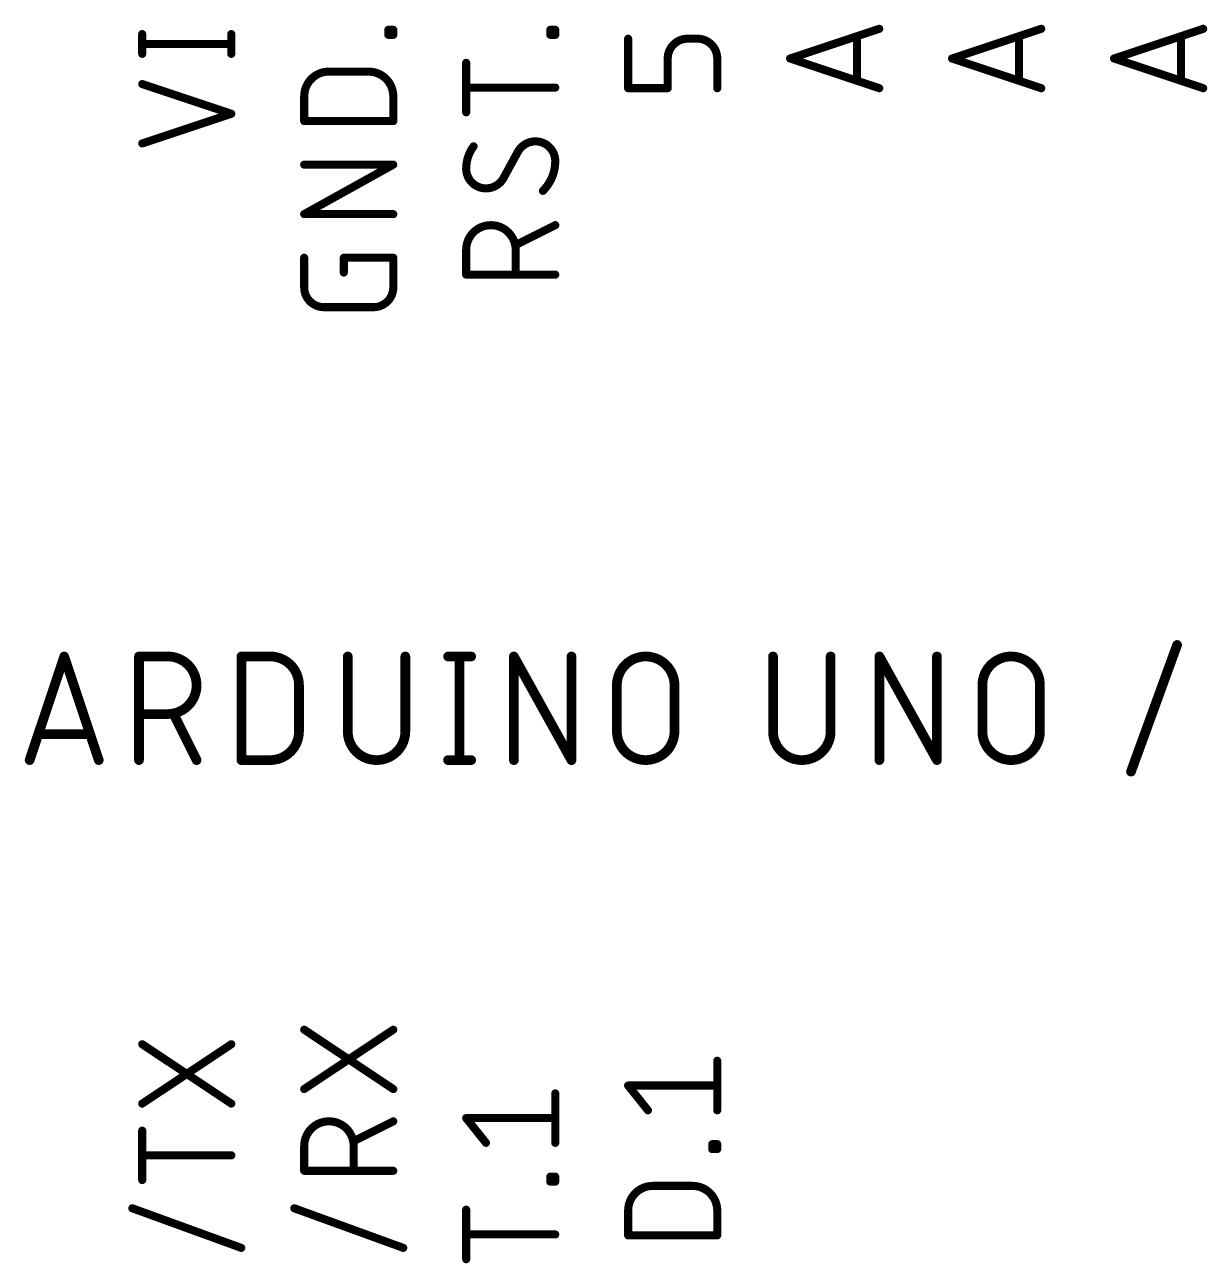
# Model space of a CAD drawing. Extents: x -165 to 95, y -26 to 154.
# Drawn here: x -137.16 to -118.62, y 53.14 to 72.57 of the extents above; entities that cross this region are included whole.
import ezdxf

# ---------------------------------------------------------------- set-up
doc = ezdxf.new("R2010")
doc.units = 0
doc.layers.add('94', color=14, linetype='CONTINUOUS')
doc.layers.add('95', color=250, linetype='CONTINUOUS')

msp = doc.modelspace()

# ---------------------------------------------------------------- linework, layer by layer
at = {"layer": '94', "const_width": 0.1524}
for points in [[(-119.813, 60.8556), (-119.0905, 62.8424)], [(-137.0838, 61.0362), (-136.5419, 62.6618)], [(-136.5419, 62.6618), (-136.0001, 61.0362)], [(-135.3691, 61.0362), (-135.3691, 62.6618)], [(-135.3691, 62.6618), (-134.9176, 62.6618)], [(-133.763, 61.0362), (-133.763, 62.6618)], [(-133.763, 62.6618), (-133.3115, 62.6618)], [(-132.0957, 62.6618), (-132.0957, 61.4878)], [(-131.1926, 61.4878), (-131.1926, 62.6618)], [(-130.5222, 62.6618), (-130.1609, 62.6618)], [(-130.3415, 62.6618), (-130.3415, 61.0362)], [(-129.4905, 61.0362), (-129.4905, 62.6618)], [(-129.4905, 62.6618), (-128.5874, 61.0362)], [(-128.5874, 61.0362), (-128.5874, 62.6618)], [(-125.4264, 62.6618), (-125.4264, 61.4878)], [(-124.5233, 61.4878), (-124.5233, 62.6618)], [(-123.759, 61.0362), (-123.759, 62.6618)], [(-123.759, 62.6618), (-122.8559, 61.0362)], [(-122.8559, 61.0362), (-122.8559, 62.6618)], [(-132.8599, 62.2102), (-132.8599, 61.4878)], [(-127.8753, 61.4878), (-127.8753, 62.2102)], [(-126.9722, 62.2102), (-126.9722, 61.4878)], [(-122.1438, 61.4878), (-122.1438, 62.2102)], [(-121.2407, 62.2102), (-121.2407, 61.4878)], [(-134.9176, 61.7587), (-135.3691, 61.7587)], [(-134.466, 61.0362), (-134.8272, 61.7587)], [(-136.1355, 61.4426), (-136.9483, 61.4426)], [(-133.3115, 61.0362), (-133.763, 61.0362)], [(-130.5222, 61.0362), (-130.1609, 61.0362)]]:
    msp.add_lwpolyline(points, dxfattribs=at)
at = {"layer": '94'}
for points, const_width in [([(-119.0547, 62.8294, 1), (-119.1263, 62.8554)], 0.0762), ([(-136.5058, 62.6738, 1), (-136.5781, 62.6498)], 0.0762), ([(-136.5058, 62.6498, 1), (-136.5781, 62.6738)], 0.0762), ([(-135.331, 62.6618, 1), (-135.4072, 62.6618)], 0.0762), ([(-135.3691, 62.6999, 1), (-135.3691, 62.6237)], 0.0762), ([(-134.9176, 61.7587, 1), (-134.9176, 62.6618)], 0.1524), ([(-134.9176, 62.6999, 1), (-134.9176, 62.6237)], 0.0762), ([(-134.9176, 62.6237, 1), (-134.9176, 62.6999)], 0.0762), ([(-133.7249, 62.6618, 1), (-133.8011, 62.6618)], 0.0762), ([(-133.763, 62.6999, 1), (-133.763, 62.6237)], 0.0762), ([(-132.8599, 62.2102, 0.4142), (-133.3115, 62.6618)], 0.1524), ([(-133.3115, 62.6999, 1), (-133.3115, 62.6237)], 0.0762), ([(-133.3115, 62.6237, 1), (-133.3115, 62.6999)], 0.0762), ([(-132.0576, 62.6618, 1), (-132.1338, 62.6618)], 0.0762), ([(-131.1545, 62.6618, 1), (-131.2307, 62.6618)], 0.0762), ([(-130.5222, 62.6999, 1), (-130.5222, 62.6237)], 0.0762), ([(-130.3034, 62.6618, 1), (-130.3796, 62.6618)], 0.0762), ([(-130.1609, 62.6237, 1), (-130.1609, 62.6999)], 0.0762), ([(-129.4524, 62.6618, 1), (-129.5286, 62.6618)], 0.0762), ([(-129.4572, 62.6803, 1), (-129.5238, 62.6433)], 0.0762), ([(-128.5493, 62.6618, 1), (-128.6255, 62.6618)], 0.0762), ([(-126.9722, 62.2102, 1), (-127.8753, 62.2102)], 0.1524), ([(-125.3883, 62.6618, 1), (-125.4645, 62.6618)], 0.0762), ([(-124.4852, 62.6618, 1), (-124.5614, 62.6618)], 0.0762), ([(-123.7209, 62.6618, 1), (-123.7971, 62.6618)], 0.0762), ([(-123.7257, 62.6803, 1), (-123.7923, 62.6433)], 0.0762), ([(-122.8178, 62.6618, 1), (-122.894, 62.6618)], 0.0762), ([(-121.2407, 62.2102, 1), (-122.1438, 62.2102)], 0.1524), ([(-132.8218, 62.2102, 1), (-132.898, 62.2102)], 0.0762), ([(-132.898, 62.2102, 1), (-132.8218, 62.2102)], 0.0762), ([(-127.8372, 62.2102, 1), (-127.9134, 62.2102)], 0.0762), ([(-127.9134, 62.2102, 1), (-127.8372, 62.2102)], 0.0762), ([(-126.9341, 62.2102, 1), (-127.0103, 62.2102)], 0.0762), ([(-127.0103, 62.2102, 1), (-126.9341, 62.2102)], 0.0762), ([(-122.1057, 62.2102, 1), (-122.1819, 62.2102)], 0.0762), ([(-122.1819, 62.2102, 1), (-122.1057, 62.2102)], 0.0762), ([(-121.2026, 62.2102, 1), (-121.2788, 62.2102)], 0.0762), ([(-121.2788, 62.2102, 1), (-121.2026, 62.2102)], 0.0762), ([(-135.3691, 61.7968, 1), (-135.3691, 61.7206)], 0.0762), ([(-134.9176, 61.7968, 1), (-134.9176, 61.7206)], 0.0762), ([(-134.9176, 61.7206, 1), (-134.9176, 61.7968)], 0.0762), ([(-134.7932, 61.7757, 1), (-134.8613, 61.7416)], 0.0762), ([(-136.9483, 61.4807, 1), (-136.9483, 61.4045)], 0.0762), ([(-136.1355, 61.4045, 1), (-136.1355, 61.4807)], 0.0762), ([(-133.3115, 61.0362, 0.4142), (-132.8599, 61.4878)], 0.1524), ([(-132.8218, 61.4878, 1), (-132.898, 61.4878)], 0.0762), ([(-132.898, 61.4878, 1), (-132.8218, 61.4878)], 0.0762), ([(-132.0957, 61.4878, 1), (-131.1926, 61.4878)], 0.1524), ([(-132.0576, 61.4878, 1), (-132.1338, 61.4878)], 0.0762), ([(-132.1338, 61.4878, 1), (-132.0576, 61.4878)], 0.0762), ([(-131.1545, 61.4878, 1), (-131.2307, 61.4878)], 0.0762), ([(-131.2307, 61.4878, 1), (-131.1545, 61.4878)], 0.0762), ([(-127.8753, 61.4878, 1), (-126.9722, 61.4878)], 0.1524), ([(-127.8372, 61.4878, 1), (-127.9134, 61.4878)], 0.0762), ([(-127.9134, 61.4878, 1), (-127.8372, 61.4878)], 0.0762), ([(-126.9341, 61.4878, 1), (-127.0103, 61.4878)], 0.0762), ([(-127.0103, 61.4878, 1), (-126.9341, 61.4878)], 0.0762), ([(-125.4264, 61.4878, 1), (-124.5233, 61.4878)], 0.1524), ([(-125.3883, 61.4878, 1), (-125.4645, 61.4878)], 0.0762), ([(-125.4645, 61.4878, 1), (-125.3883, 61.4878)], 0.0762), ([(-124.4852, 61.4878, 1), (-124.5614, 61.4878)], 0.0762), ([(-124.5614, 61.4878, 1), (-124.4852, 61.4878)], 0.0762), ([(-122.1438, 61.4878, 1), (-121.2407, 61.4878)], 0.1524), ([(-122.1057, 61.4878, 1), (-122.1819, 61.4878)], 0.0762), ([(-122.1819, 61.4878, 1), (-122.1057, 61.4878)], 0.0762), ([(-121.2026, 61.4878, 1), (-121.2788, 61.4878)], 0.0762), ([(-121.2788, 61.4878, 1), (-121.2026, 61.4878)], 0.0762), ([(-137.1199, 61.0482, 1), (-137.0477, 61.0242)], 0.0762), ([(-136.0362, 61.0242, 1), (-135.9639, 61.0482)], 0.0762), ([(-135.4072, 61.0362, 1), (-135.331, 61.0362)], 0.0762), ([(-134.5001, 61.0192, 1), (-134.4319, 61.0532)], 0.0762), ([(-133.763, 61.0743, 1), (-133.763, 60.9981)], 0.0762), ([(-133.8011, 61.0362, 1), (-133.7249, 61.0362)], 0.0762), ([(-133.3115, 61.0743, 1), (-133.3115, 60.9981)], 0.0762), ([(-133.3115, 60.9981, 1), (-133.3115, 61.0743)], 0.0762), ([(-130.5222, 61.0743, 1), (-130.5222, 60.9981)], 0.0762), ([(-130.3796, 61.0362, 1), (-130.3034, 61.0362)], 0.0762), ([(-130.1609, 60.9981, 1), (-130.1609, 61.0743)], 0.0762), ([(-129.5286, 61.0362, 1), (-129.4524, 61.0362)], 0.0762), ([(-128.6255, 61.0362, 1), (-128.5493, 61.0362)], 0.0762), ([(-128.6207, 61.0177, 1), (-128.5541, 61.0547)], 0.0762), ([(-123.7971, 61.0362, 1), (-123.7209, 61.0362)], 0.0762), ([(-122.894, 61.0362, 1), (-122.8178, 61.0362)], 0.0762), ([(-122.8892, 61.0177, 1), (-122.8226, 61.0547)], 0.0762), ([(-119.8488, 60.8686, 1), (-119.7772, 60.8426)], 0.0762)]:
    msp.add_lwpolyline(points, format="xyb", dxfattribs=dict(at, const_width=const_width))
at = {"layer": '95', "const_width": 0.127}
for points in [[(-135.3185, 72.1157), (-135.3185, 72.4262)], [(-133.9215, 72.1157), (-133.9215, 72.4262)], [(-131.4591, 72.4146), (-131.4591, 72.4923)], [(-131.4591, 72.4923), (-131.3815, 72.4923)], [(-131.3815, 72.4146), (-131.4591, 72.4146)], [(-131.3815, 72.4923), (-131.3815, 72.4146)], [(-128.9191, 72.4146), (-128.9191, 72.4923)], [(-128.9191, 72.4923), (-128.8415, 72.4923)], [(-128.8415, 72.4146), (-128.9191, 72.4146)], [(-128.8415, 72.4923), (-128.8415, 72.4146)], [(-125.1585, 72.0428), (-123.7615, 72.5085)], [(-122.6185, 72.0428), (-121.2215, 72.5085)], [(-120.0785, 72.0428), (-118.6815, 72.5085)], [(-135.3185, 72.2709), (-133.9215, 72.2709)], [(-127.6985, 71.5771), (-127.6985, 72.3532)], [(-126.6119, 72.3532), (-126.7672, 72.3532)], [(-124.1108, 72.392), (-124.1108, 71.6935)], [(-121.5708, 72.392), (-121.5708, 71.6935)], [(-119.0308, 72.392), (-119.0308, 71.6935)], [(-127.0776, 72.0428), (-127.0776, 71.5771)], [(-126.3015, 71.5771), (-126.3015, 72.0428)], [(-123.7615, 71.5771), (-125.1585, 72.0428)], [(-121.2215, 71.5771), (-122.6185, 72.0428)], [(-118.6815, 71.5771), (-120.0785, 72.0428)], [(-132.3904, 71.8377), (-131.7696, 71.8377)], [(-130.2385, 71.1985), (-130.2385, 71.9746)], [(-133.9215, 71.1759), (-135.3185, 71.6415)], [(-132.7785, 71.0616), (-132.7785, 71.4496)], [(-131.3815, 71.4496), (-131.3815, 71.0616)], [(-128.8415, 71.5865), (-130.2385, 71.5865)], [(-127.0776, 71.5771), (-127.6985, 71.5771)], [(-135.3185, 70.7102), (-133.9215, 71.1759)], [(-131.3815, 71.0616), (-132.7785, 71.0616)], [(-129.4236, 70.5874), (-129.6564, 70.1605)], [(-132.7785, 69.6015), (-131.3815, 70.3776)], [(-131.3815, 70.3776), (-132.7785, 70.3776)], [(-131.3815, 69.6015), (-132.7785, 69.6015)], [(-128.8415, 69.4283), (-129.4624, 69.1178)], [(-132.7785, 68.4518), (-132.7785, 68.9175)], [(-132.1576, 68.6846), (-132.1576, 68.9175)], [(-132.1576, 68.9175), (-131.3815, 68.9175)], [(-131.3815, 68.9175), (-131.3815, 68.4518)], [(-130.2385, 68.6522), (-130.2385, 69.0402)], [(-129.4624, 69.0402), (-129.4624, 68.6522)], [(-128.8415, 68.6522), (-130.2385, 68.6522)], [(-131.6919, 68.1414), (-132.4681, 68.1414)], [(-131.3815, 55.8756), (-132.7785, 56.8069)], [(-132.7785, 55.8756), (-131.3815, 56.8069)], [(-133.9215, 55.6474), (-135.3185, 56.5788)], [(-135.3185, 55.6474), (-133.9215, 56.5788)], [(-126.3015, 55.5425), (-126.3015, 56.3187)], [(-127.3881, 55.5425), (-127.6985, 55.9306)], [(-127.6985, 55.9306), (-126.3015, 55.9306)], [(-128.8415, 55.0317), (-128.8415, 55.8078)], [(-131.3815, 55.3694), (-132.0024, 55.0589)], [(-129.9281, 55.0317), (-130.2385, 55.4198)], [(-130.2385, 55.4198), (-128.8415, 55.4198)], [(-135.3185, 54.4475), (-135.3185, 55.2236)], [(-132.7785, 54.5933), (-132.7785, 54.9813)], [(-132.0024, 54.9813), (-132.0024, 54.5933)], [(-126.3791, 54.9336), (-126.3791, 55.0112)], [(-126.3791, 55.0112), (-126.3015, 55.0112)], [(-126.3015, 54.9336), (-126.3791, 54.9336)], [(-126.3015, 55.0112), (-126.3015, 54.9336)], [(-133.9215, 54.8355), (-135.3185, 54.8355)], [(-131.3815, 54.5933), (-132.7785, 54.5933)], [(-128.9191, 54.4228), (-128.9191, 54.5004)], [(-128.9191, 54.5004), (-128.8415, 54.5004)], [(-128.8415, 54.4228), (-128.9191, 54.4228)], [(-128.8415, 54.5004), (-128.8415, 54.4228)], [(-127.3104, 54.3566), (-126.6896, 54.3566)], [(-133.7663, 53.3844), (-135.4737, 54.0052)], [(-131.2263, 53.3844), (-132.9337, 54.0052)], [(-130.2385, 53.2066), (-130.2385, 53.9827)], [(-127.6985, 53.5805), (-127.6985, 53.9686)], [(-126.3015, 53.9686), (-126.3015, 53.5805)], [(-128.8415, 53.5946), (-130.2385, 53.5946)], [(-126.3015, 53.5805), (-127.6985, 53.5805)]]:
    msp.add_lwpolyline(points, dxfattribs=at)
at = {"layer": '95'}
for points, const_width in [([(-135.2868, 72.4262, 1), (-135.3502, 72.4262)], 0.0635), ([(-133.8898, 72.4262, 1), (-133.9532, 72.4262)], 0.0635), ([(-131.4274, 72.4923, 1), (-131.4909, 72.4923)], 0.0635), ([(-131.4591, 72.524, 1), (-131.4591, 72.4605)], 0.0635), ([(-131.4591, 72.4464, 1), (-131.4591, 72.3829)], 0.0635), ([(-131.3498, 72.4923, 1), (-131.4133, 72.4923)], 0.0635), ([(-131.3815, 72.4605, 1), (-131.3815, 72.524)], 0.0635), ([(-131.3815, 72.3829, 1), (-131.3815, 72.4464)], 0.0635), ([(-128.8874, 72.4923, 1), (-128.9509, 72.4923)], 0.0635), ([(-128.9191, 72.524, 1), (-128.9191, 72.4605)], 0.0635), ([(-128.9191, 72.4464, 1), (-128.9191, 72.3829)], 0.0635), ([(-128.8098, 72.4923, 1), (-128.8732, 72.4923)], 0.0635), ([(-128.8415, 72.4605, 1), (-128.8415, 72.524)], 0.0635), ([(-128.8415, 72.3829, 1), (-128.8415, 72.4464)], 0.0635), ([(-123.7515, 72.4783, 1), (-123.7715, 72.5386)], 0.0635), ([(-121.2115, 72.4783, 1), (-121.2315, 72.5386)], 0.0635), ([(-118.6715, 72.4783, 1), (-118.6915, 72.5386)], 0.0635), ([(-135.3185, 72.3027, 1), (-135.3185, 72.2392)], 0.0635), ([(-133.9215, 72.2392, 1), (-133.9215, 72.3027)], 0.0635), ([(-131.4909, 72.4146, 1), (-131.4274, 72.4146)], 0.0635), ([(-131.4133, 72.4146, 1), (-131.3498, 72.4146)], 0.0635), ([(-128.9509, 72.4146, 1), (-128.8874, 72.4146)], 0.0635), ([(-128.8732, 72.4146, 1), (-128.8098, 72.4146)], 0.0635), ([(-127.6668, 72.3532, 1), (-127.7303, 72.3532)], 0.0635), ([(-126.7672, 72.3532, 0.4142), (-127.0776, 72.0428)], 0.127), ([(-126.7672, 72.385, 1), (-126.7672, 72.3215)], 0.0635), ([(-126.7672, 72.3215, 1), (-126.7672, 72.385)], 0.0635), ([(-126.6119, 72.385, 1), (-126.6119, 72.3215)], 0.0635), ([(-126.3015, 72.0428, 0.4142), (-126.6119, 72.3532)], 0.127), ([(-126.6119, 72.3215, 1), (-126.6119, 72.385)], 0.0635), ([(-124.079, 72.392, 1), (-124.1425, 72.392)], 0.0635), ([(-121.539, 72.392, 1), (-121.6025, 72.392)], 0.0635), ([(-118.999, 72.392, 1), (-119.0625, 72.392)], 0.0635), ([(-135.3502, 72.1157, 1), (-135.2868, 72.1157)], 0.0635), ([(-133.9532, 72.1157, 1), (-133.8898, 72.1157)], 0.0635), ([(-127.0459, 72.0428, 1), (-127.1094, 72.0428)], 0.0635), ([(-126.2698, 72.0428, 1), (-126.3333, 72.0428)], 0.0635), ([(-125.1485, 72.0729, 1), (-125.1685, 72.0127)], 0.0635), ([(-125.1685, 72.0729, 1), (-125.1485, 72.0127)], 0.0635), ([(-122.6085, 72.0729, 1), (-122.6285, 72.0127)], 0.0635), ([(-122.6285, 72.0729, 1), (-122.6085, 72.0127)], 0.0635), ([(-120.0685, 72.0729, 1), (-120.0885, 72.0127)], 0.0635), ([(-120.0885, 72.0729, 1), (-120.0685, 72.0127)], 0.0635), ([(-132.3904, 71.8377, 0.4142), (-132.7785, 71.4496)], 0.127), ([(-132.3904, 71.8694, 1), (-132.3904, 71.8059)], 0.0635), ([(-132.3904, 71.8059, 1), (-132.3904, 71.8694)], 0.0635), ([(-131.3815, 71.4496, 0.4142), (-131.7696, 71.8377)], 0.127), ([(-131.7696, 71.8694, 1), (-131.7696, 71.8059)], 0.0635), ([(-131.7696, 71.8059, 1), (-131.7696, 71.8694)], 0.0635), ([(-130.2068, 71.9746, 1), (-130.2703, 71.9746)], 0.0635), ([(-127.1094, 72.0428, 1), (-127.0459, 72.0428)], 0.0635), ([(-126.3333, 72.0428, 1), (-126.2698, 72.0428)], 0.0635), ([(-135.3085, 71.6716, 1), (-135.3285, 71.6114)], 0.0635), ([(-124.1425, 71.6935, 1), (-124.079, 71.6935)], 0.0635), ([(-121.6025, 71.6935, 1), (-121.539, 71.6935)], 0.0635), ([(-119.0625, 71.6935, 1), (-118.999, 71.6935)], 0.0635), ([(-132.7468, 71.4496, 1), (-132.8102, 71.4496)], 0.0635), ([(-131.3498, 71.4496, 1), (-131.4133, 71.4496)], 0.0635), ([(-130.2385, 71.6183, 1), (-130.2385, 71.5548)], 0.0635), ([(-128.8415, 71.5548, 1), (-128.8415, 71.6183)], 0.0635), ([(-127.7303, 71.5771, 1), (-127.6668, 71.5771)], 0.0635), ([(-127.6985, 71.6089, 1), (-127.6985, 71.5454)], 0.0635), ([(-127.1094, 71.5771, 1), (-127.0459, 71.5771)], 0.0635), ([(-127.0776, 71.5454, 1), (-127.0776, 71.6089)], 0.0635), ([(-126.3333, 71.5771, 1), (-126.2698, 71.5771)], 0.0635), ([(-123.7715, 71.547, 1), (-123.7515, 71.6072)], 0.0635), ([(-121.2315, 71.547, 1), (-121.2115, 71.6072)], 0.0635), ([(-118.6915, 71.547, 1), (-118.6715, 71.6072)], 0.0635), ([(-132.8102, 71.4496, 1), (-132.7468, 71.4496)], 0.0635), ([(-131.4132, 71.4496, 1), (-131.3497, 71.4496)], 0.0635), ([(-133.9115, 71.1457, 1), (-133.9315, 71.206)], 0.0635), ([(-133.9315, 71.1457, 1), (-133.9115, 71.206)], 0.0635), ([(-132.7785, 71.0933, 1), (-132.7785, 71.0298)], 0.0635), ([(-131.3815, 71.0298, 1), (-131.3815, 71.0933)], 0.0635), ([(-130.2703, 71.1985, 1), (-130.2068, 71.1985)], 0.0635), ([(-132.8102, 71.0616, 1), (-132.7468, 71.0616)], 0.0635), ([(-131.4133, 71.0616, 1), (-131.3498, 71.0616)], 0.0635), ([(-135.3285, 70.7403, 1), (-135.3085, 70.6801)], 0.0635), ([(-130.1221, 70.665, 0.1623), (-130.2385, 70.3157)], 0.127), ([(-130.0967, 70.6459, 1), (-130.1475, 70.684)], 0.0635), ([(-129.1519, 70.7426, 0.2656), (-129.4236, 70.5874)], 0.127), ([(-129.1519, 70.7744, 1), (-129.1519, 70.7109)], 0.0635), ([(-128.8415, 70.4322, 0.4142), (-129.1519, 70.7426)], 0.127), ([(-129.1519, 70.7109, 1), (-129.1519, 70.7743)], 0.0635), ([(-129.4509, 70.6035, 1), (-129.3962, 70.5713)], 0.0635), ([(-129.3957, 70.5722, 1), (-129.4515, 70.6026)], 0.0635), ([(-132.7785, 70.4093, 1), (-132.7785, 70.3458)], 0.0635), ([(-131.3661, 70.3498, 1), (-131.3969, 70.4053)], 0.0635), ([(-131.3815, 70.3458, 1), (-131.3815, 70.4093)], 0.0635), ([(-130.2385, 70.3157, 0.4142), (-129.9281, 70.0053)], 0.127), ([(-130.2067, 70.3157, 1), (-130.2702, 70.3157)], 0.0635), ([(-130.2702, 70.3157, 1), (-130.2068, 70.3157)], 0.0635), ([(-129.0355, 69.9665, 0.2), (-128.8415, 70.4322)], 0.127), ([(-128.8098, 70.4322, 1), (-128.8732, 70.4322)], 0.0635), ([(-128.8732, 70.4322, 1), (-128.8098, 70.4322)], 0.0635), ([(-129.9281, 70.0053, 0.2656), (-129.6564, 70.1605)], 0.127), ([(-129.6843, 70.1757, 1), (-129.6285, 70.1453)], 0.0635), ([(-129.6291, 70.1444, 1), (-129.6838, 70.1766)], 0.0635), ([(-129.9281, 70.037, 1), (-129.9281, 69.9735)], 0.0635), ([(-129.9281, 69.9735, 1), (-129.9281, 70.037)], 0.0635), ([(-129.0579, 69.989, 1), (-129.0132, 69.9439)], 0.0635), ([(-132.7785, 69.6332, 1), (-132.7785, 69.5697)], 0.0635), ([(-132.7939, 69.6292, 1), (-132.7631, 69.5737)], 0.0635), ([(-131.3815, 69.5697, 1), (-131.3815, 69.6332)], 0.0635), ([(-129.4624, 69.0402, 1), (-130.2385, 69.0402)], 0.127), ([(-128.8273, 69.3999, 1), (-128.8557, 69.4567)], 0.0635), ([(-129.4766, 69.1462, 1), (-129.4482, 69.0894)], 0.0635), ([(-132.7468, 68.9175, 1), (-132.8102, 68.9175)], 0.0635), ([(-132.1259, 68.9175, 1), (-132.1894, 68.9175)], 0.0635), ([(-132.1576, 68.9492, 1), (-132.1576, 68.8857)], 0.0635), ([(-131.3498, 68.9175, 1), (-131.4133, 68.9175)], 0.0635), ([(-131.3815, 68.8857, 1), (-131.3815, 68.9492)], 0.0635), ([(-130.2068, 69.0402, 1), (-130.2703, 69.0402)], 0.0635), ([(-130.2703, 69.0402, 1), (-130.2068, 69.0402)], 0.0635), ([(-129.4306, 69.0402, 1), (-129.4941, 69.0402)], 0.0635), ([(-129.4941, 69.0402, 1), (-129.4306, 69.0402)], 0.0635), ([(-132.1894, 68.6846, 1), (-132.1259, 68.6846)], 0.0635), ([(-130.2385, 68.6839, 1), (-130.2385, 68.6204)], 0.0635), ([(-130.2703, 68.6522, 1), (-130.2068, 68.6522)], 0.0635), ([(-129.4941, 68.6522, 1), (-129.4306, 68.6522)], 0.0635), ([(-128.8415, 68.6204, 1), (-128.8415, 68.6839)], 0.0635), ([(-132.7785, 68.4518, 0.4142), (-132.4681, 68.1414)], 0.127), ([(-132.7468, 68.4518, 1), (-132.8102, 68.4518)], 0.0635), ([(-132.8102, 68.4518, 1), (-132.7468, 68.4518)], 0.0635), ([(-131.6919, 68.1414, 0.4142), (-131.3815, 68.4518)], 0.127), ([(-131.3498, 68.4518, 1), (-131.4133, 68.4518)], 0.0635), ([(-131.4133, 68.4518, 1), (-131.3498, 68.4518)], 0.0635), ([(-132.4681, 68.1731, 1), (-132.4681, 68.1096)], 0.0635), ([(-132.4681, 68.1096, 1), (-132.4681, 68.1731)], 0.0635), ([(-131.6919, 68.1731, 1), (-131.6919, 68.1096)], 0.0635), ([(-131.6919, 68.1096, 1), (-131.6919, 68.1731)], 0.0635), ([(-132.7609, 56.8333, 1), (-132.7961, 56.7805)], 0.0635), ([(-131.3639, 56.7805, 1), (-131.3991, 56.8333)], 0.0635), ([(-135.3009, 56.6052, 1), (-135.3361, 56.5524)], 0.0635), ([(-133.9039, 56.5524, 1), (-133.9391, 56.6052)], 0.0635), ([(-126.2698, 56.3187, 1), (-126.3333, 56.3187)], 0.0635), ([(-127.6737, 55.9504, 1), (-127.7233, 55.9108)], 0.0635), ([(-127.6985, 55.9623, 1), (-127.6985, 55.8988)], 0.0635), ([(-126.3015, 55.8988, 1), (-126.3015, 55.9623)], 0.0635), ([(-132.7961, 55.902, 1), (-132.7609, 55.8492)], 0.0635), ([(-131.3991, 55.8492, 1), (-131.3639, 55.902)], 0.0635), ([(-128.8098, 55.8078, 1), (-128.8732, 55.8078)], 0.0635), ([(-135.3361, 55.6739, 1), (-135.3009, 55.621)], 0.0635), ([(-133.9391, 55.621, 1), (-133.9039, 55.6739)], 0.0635), ([(-127.4128, 55.5227, 1), (-127.3633, 55.5624)], 0.0635), ([(-126.3333, 55.5425, 1), (-126.2698, 55.5425)], 0.0635), ([(-132.0024, 54.9813, 1), (-132.7785, 54.9813)], 0.127), ([(-131.3673, 55.341, 1), (-131.3957, 55.3978)], 0.0635), ([(-130.2137, 55.4396, 1), (-130.2633, 55.3999)], 0.0635), ([(-130.2385, 55.4515, 1), (-130.2385, 55.388)], 0.0635), ([(-128.8415, 55.388, 1), (-128.8415, 55.4515)], 0.0635), ([(-135.2868, 55.2236, 1), (-135.3502, 55.2236)], 0.0635), ([(-132.7468, 54.9813, 1), (-132.8102, 54.9813)], 0.0635), ([(-132.8102, 54.9813, 1), (-132.7468, 54.9813)], 0.0635), ([(-132.0166, 55.0873, 1), (-131.9882, 55.0305)], 0.0635), ([(-131.9706, 54.9813, 1), (-132.0341, 54.9813)], 0.0635), ([(-132.0341, 54.9813, 1), (-131.9706, 54.9813)], 0.0635), ([(-129.9528, 55.0119, 1), (-129.9033, 55.0515)], 0.0635), ([(-128.8732, 55.0317, 1), (-128.8098, 55.0317)], 0.0635), ([(-126.3474, 55.0112, 1), (-126.4109, 55.0112)], 0.0635), ([(-126.3791, 55.043, 1), (-126.3791, 54.9795)], 0.0635), ([(-126.3791, 54.9653, 1), (-126.3791, 54.9018)], 0.0635), ([(-126.2698, 55.0112, 1), (-126.3333, 55.0112)], 0.0635), ([(-126.3015, 54.9795, 1), (-126.3015, 55.043)], 0.0635), ([(-126.3015, 54.9018, 1), (-126.3015, 54.9653)], 0.0635), ([(-135.3185, 54.8673, 1), (-135.3185, 54.8038)], 0.0635), ([(-133.9215, 54.8038, 1), (-133.9215, 54.8673)], 0.0635), ([(-126.4109, 54.9336, 1), (-126.3474, 54.9336)], 0.0635), ([(-126.3333, 54.9336, 1), (-126.2698, 54.9336)], 0.0635), ([(-132.7785, 54.625, 1), (-132.7785, 54.5615)], 0.0635), ([(-132.8102, 54.5933, 1), (-132.7468, 54.5933)], 0.0635), ([(-132.0341, 54.5933, 1), (-131.9706, 54.5933)], 0.0635), ([(-131.3815, 54.5615, 1), (-131.3815, 54.625)], 0.0635), ([(-135.3502, 54.4475, 1), (-135.2868, 54.4475)], 0.0635), ([(-128.8874, 54.5004, 1), (-128.9509, 54.5004)], 0.0635), ([(-128.9191, 54.5321, 1), (-128.9191, 54.4686)], 0.0635), ([(-128.9191, 54.4545, 1), (-128.9191, 54.391)], 0.0635), ([(-128.9509, 54.4228, 1), (-128.8874, 54.4228)], 0.0635), ([(-128.8098, 54.5004, 1), (-128.8732, 54.5004)], 0.0635), ([(-128.8732, 54.4228, 1), (-128.8098, 54.4228)], 0.0635), ([(-128.8415, 54.4686, 1), (-128.8415, 54.5321)], 0.0635), ([(-128.8415, 54.391, 1), (-128.8415, 54.4545)], 0.0635), ([(-127.3104, 54.3566, 0.4142), (-127.6985, 53.9686)], 0.127), ([(-127.3104, 54.3884, 1), (-127.3104, 54.3249)], 0.0635), ([(-127.3104, 54.3249, 1), (-127.3104, 54.3884)], 0.0635), ([(-126.6896, 54.3884, 1), (-126.6896, 54.3249)], 0.0635), ([(-126.3015, 53.9686, 0.4142), (-126.6896, 54.3566)], 0.127), ([(-126.6896, 54.3249, 1), (-126.6896, 54.3884)], 0.0635), ([(-135.4629, 54.0351, 1), (-135.4846, 53.9754)], 0.0635), ([(-132.9229, 54.0351, 1), (-132.9446, 53.9754)], 0.0635), ([(-130.2068, 53.9827, 1), (-130.2703, 53.9827)], 0.0635), ([(-127.6668, 53.9686, 1), (-127.7303, 53.9686)], 0.0635), ([(-126.2698, 53.9686, 1), (-126.3333, 53.9686)], 0.0635), ([(-127.7303, 53.9686, 1), (-127.6668, 53.9686)], 0.0635), ([(-126.3332, 53.9686, 1), (-126.2697, 53.9686)], 0.0635), ([(-130.2385, 53.6264, 1), (-130.2385, 53.5629)], 0.0635), ([(-128.8415, 53.5629, 1), (-128.8415, 53.6264)], 0.0635), ([(-127.6985, 53.6123, 1), (-127.6985, 53.5488)], 0.0635), ([(-126.3015, 53.5488, 1), (-126.3015, 53.6123)], 0.0635), ([(-133.7771, 53.3545, 1), (-133.7554, 53.4142)], 0.0635), ([(-131.2371, 53.3545, 1), (-131.2154, 53.4142)], 0.0635), ([(-127.7303, 53.5805, 1), (-127.6668, 53.5805)], 0.0635), ([(-126.3333, 53.5805, 1), (-126.2698, 53.5805)], 0.0635), ([(-130.2703, 53.2066, 1), (-130.2068, 53.2066)], 0.0635)]:
    msp.add_lwpolyline(points, format="xyb", dxfattribs=dict(at, const_width=const_width))

doc.saveas('drawing.dxf')
